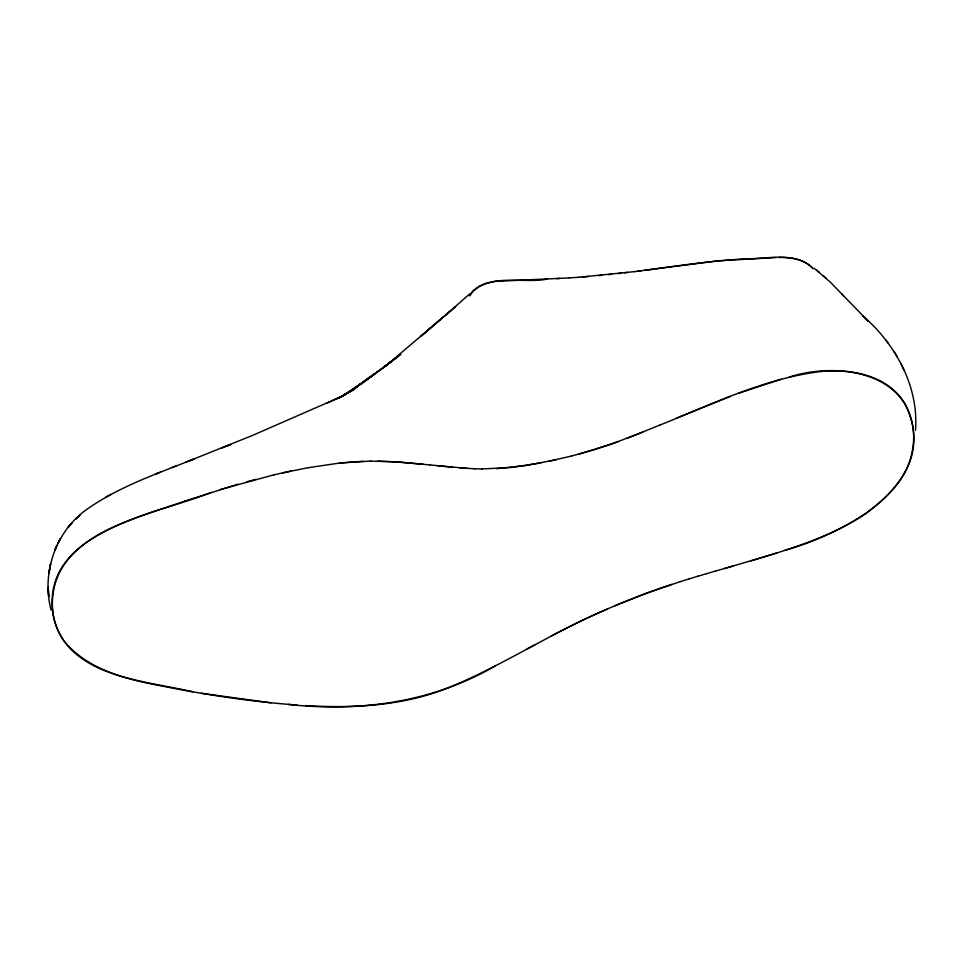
<?xml version="1.0" encoding="UTF-8"?>
<svg xmlns="http://www.w3.org/2000/svg" width="964" height="964" viewBox="0 0 964 964"><rect width="100%" height="100%" fill="white"/><g stroke="black" fill="none" stroke-linecap="round" stroke-linejoin="round"><path stroke-width="1.45" d="M915.511 430.293C918.861 386.022 895.375 344.124 862.756 315.71L868.142 321.108L865.672 318.614M912.968 446.85C914.161 438.162 913.848 429.245 911.655 420.738C898.978 369.224 831.727 363.115 789.239 377.081M912.884 447.501L912.077 452.128M911.944 452.791C906.811 478.614 886.265 498.171 866.142 513.463C823.401 541.648 772.875 554.071 724.386 568.543M469.528 295.948L472.914 290.779L479.132 286.272L485.338 283.621L495.026 281.392L569.459 277.897M470.095 294.912C487.326 272.137 523.223 284.043 547.263 279.078M469.974 293.659L445.79 314.951L455.647 306.709M428.739 329.471L420.714 336.532L434.631 324.446L428.739 329.471L430.619 327.868M435.041 324.085L443.259 317.036M436.788 322.53L445.019 315.614M451.526 310.131L384.287 367.091L396.891 357.162L379.153 370.754L392.119 360.946L388.07 363.934M369.429 377.599L360.62 384.323L400.916 354.475M365.031 380.72L356.258 387.275L378.442 371.14L365.031 380.72L373.803 374.285M369.706 377.286L352.185 389.974L374.671 374.068L342.365 396.12L357.029 386.998L339.918 397.457L354.933 388.685L339.918 397.457M185.305 462.346L194.861 458.695C158.927 473.011 121.621 485.567 89.447 507.546C56.346 529.188 40.97 572.182 51.104 610.188M346.486 393.613L337.966 398.397L353.258 390.046M105.618 497.328L111.005 494.375M606.886 609.236C552.601 631.998 503.461 665.268 448.947 687.465C403.699 706.022 353.884 708.419 305.624 705.612M527.079 648.941L535.128 644.591M344.907 394.613L335.653 399.192M551.203 636.059C589.98 615.622 630.287 598.005 671.956 584.329M494.918 666.1C432.679 702.419 359.138 712.239 288.32 704.419M327.423 402.916L343.353 395.722L252.664 435.367L189.788 460.635M659.605 425.208C711.577 404.422 763.066 378.985 819.159 371.73C850.272 368.248 887.94 374.815 905.112 404.024C943.732 482.265 846.043 533.032 785.045 550.275M676.74 418.027L730.218 396.457M614.598 605.862L646.856 593.113L680.5 581.557M659.786 425.1L626.769 438.451M158.313 473.023L155.819 474.047L160.602 472.083M221.636 448.139L230.613 444.561L226.094 446.356M642.94 432.077L610.706 444.344L579.123 454.08M171.785 467.636L176.472 465.781M739.039 393.143L781.045 379.262M618.623 441.5L594.824 449.513L571.351 456.117M184.871 501.063C130.947 520.102 38.753 541.262 53.767 618.069C68.577 677.439 144.034 680.162 192.607 691.815M184.871 501.051L238.216 484.145M211.453 492.315C157.048 514.583 51.345 527.645 52.357 605.549C52.683 618.334 56.743 630.974 64.275 641.373C87.748 669.39 124.766 678.957 159.168 685.476C204.681 694.61 250.664 701.684 296.984 705.021M776.839 552.95L751.004 560.855M680.259 581.641L689.152 578.87M220.322 489.519L273.764 474.878M688.923 578.942L697.888 576.219M697.695 576.291L706.696 573.628M706.552 573.676L715.541 571.062M715.457 571.098L733.255 565.989M247.061 481.699L256.002 479.313M571.435 456.056L548.504 461.346M273.788 474.891L291.176 471.01M282.585 472.878L308.106 467.697M555.963 459.78L526.043 465.504L496.556 468.685M540.792 462.937L511.016 467.504L481.687 468.962M308.203 467.697L340.208 462.961L363.211 461.262M644.434 270.33C678.536 265.666 712.649 260.642 747.04 258.726C768.32 259.063 794.408 251.52 811.917 267.305M641.144 270.764L634.505 271.631M637.794 271.209L717.987 260.822L775.996 257.533M634.529 271.619L579.051 277.246M624.672 272.836L627.95 272.438M618.153 273.607L621.419 273.234M608.356 274.656L611.634 274.318M340.123 462.973L370.779 461.081M598.536 275.62L601.801 275.306M588.775 276.475L582.316 276.993M579.087 277.234L569.411 277.909M556.71 278.632L559.891 278.463M370.489 461.129L393.336 461.684L423.088 464.202M779.008 257.424C790.54 257.412 803.771 258.894 812.11 267.727M377.996 461.141L400.506 462.19L430.462 464.985M474.384 468.769L481.892 468.962M474.553 468.781L459.78 467.889M467.203 468.408L430.318 464.973M452.49 467.251L437.728 465.757M270.908 702.816L201.331 693.273M814.098 268.197L830.462 282.295L866.66 319.602M819.388 272.342L816.701 270.185M826.305 278.367L823.449 275.8M841.777 293.924L843.512 295.779M885.53 339.641L888.145 343.015M894.038 351.559L897.388 357.09M812.411 268.004L812.881 268.775M901.22 364.127L904.075 370.104M50.55 563.964L48.947 573.315L50.55 563.964M55.912 547.636L54.984 549.757L56.96 545.226L55.912 547.636M59.214 540.84L58.129 542.853L60.503 538.502L59.214 540.84M71.782 523.127L68.203 527.296L71.782 523.127M77.951 516.945L75.71 519.03L79.94 515.101L77.951 516.945M48.778 596.704L48.2 587.413L48.778 596.704"/></g></svg>
